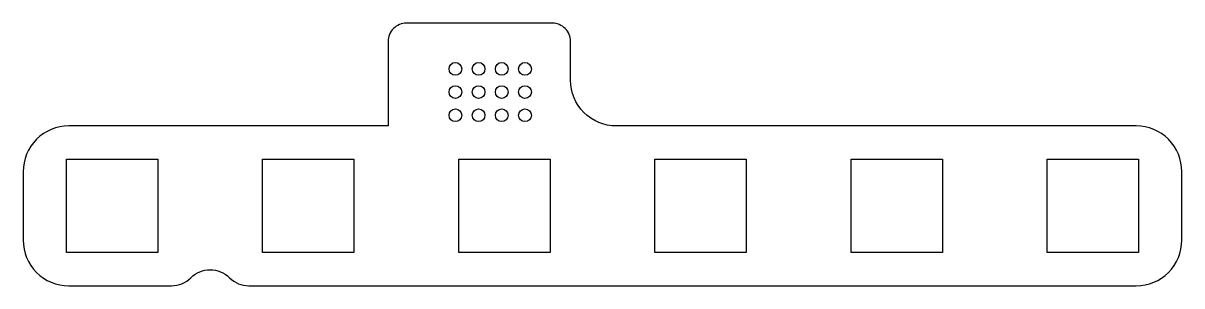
# Model space of a CAD drawing. Header units: millimetres. Extents: x 0 to 127, y 0 to 29.
import ezdxf

# ---------------------------------------------------------------- set-up
doc = ezdxf.new("R2010")
doc.units = ezdxf.units.MM

msp = doc.modelspace()

# ---------------------------------------------------------------- linework, layer by layer
msp.add_lwpolyline([(0, 5, 0.414214), (5, 0), (16.26, 0, 0.198461), (18.38, 0.88, -0.413197), (22.62, 0.88, 0.198461), (24.74, 0), (122, 0, 0.414214), (127, 5), (127, 12.5, 0.414214), (122, 17.5), (65, 17.5, -0.414214), (60, 22.5), (60, 26.75, 0.414214), (58, 28.75), (42, 28.75, 0.414214), (40, 26.75), (40, 17.5), (5, 17.5, 0.414214), (0, 12.5)], format="xyb", close=True)
for points in [[(4.75, 3.65), (4.75, 13.85), (14.75, 13.85), (14.75, 3.65)], [(26.25, 13.85), (36.25, 13.85), (36.25, 3.65), (26.25, 3.65)], [(47.75, 13.85), (57.75, 13.85), (57.75, 3.65), (47.75, 3.65)], [(69.25, 13.85), (79.25, 13.85), (79.25, 3.65), (69.25, 3.65)], [(90.75, 13.85), (100.75, 13.85), (100.75, 3.65), (90.75, 3.65)], [(112.25, 13.85), (122.25, 13.85), (122.25, 3.65), (112.25, 3.65)]]:
    msp.add_lwpolyline(points, close=True)
for centre in [(47.38, 23.75), (49.92, 23.75), (52.46, 23.75), (55, 23.75), (47.38, 21.21), (49.92, 21.21), (52.46, 21.21), (55, 21.21), (47.38, 18.67), (49.92, 18.67), (52.46, 18.67), (55, 18.67)]:
    msp.add_circle(centre, 0.7)

doc.saveas('drawing.dxf')
